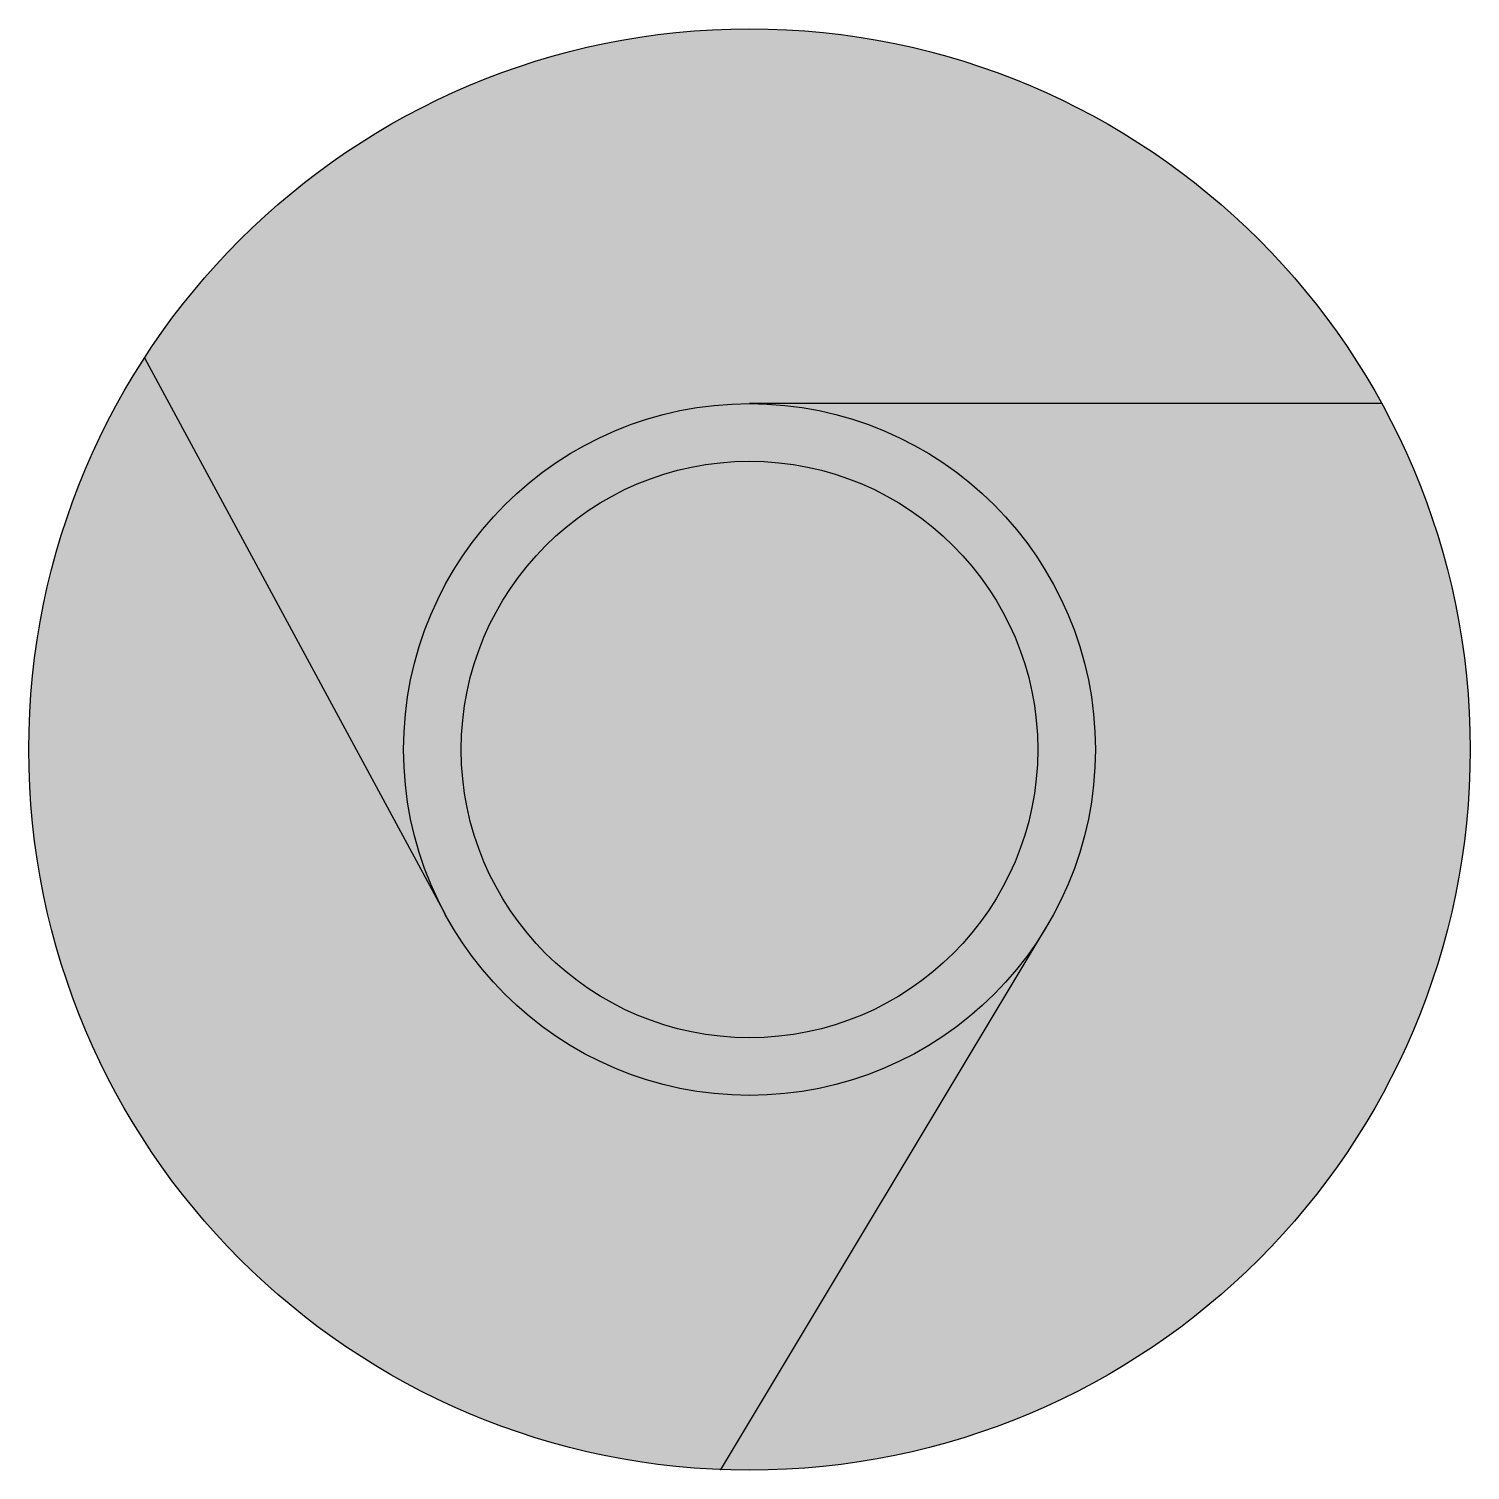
# Model space of a CAD drawing. Header units: inches. Extents: x 937.4 to 987.4, y 287.4 to 337.4.
import ezdxf

# ---------------------------------------------------------------- set-up
doc = ezdxf.new("R2010")
doc.units = ezdxf.units.IN
doc.header["$MEASUREMENT"] = 0

msp = doc.modelspace()

# ---------------------------------------------------------------- hatches: boundary and pattern name
at = {"true_color": 0xcd2027}
h = msp.add_hatch(color=242, dxfattribs=at)
h.dxf.hatch_style = 1
h.paths.add_polyline_path([(941.448, 325.976), (951.881, 306.685, -0.124583), (950.436, 312.393, -0.414214), (962.436, 324.393), (984.368, 324.393, 0.568113)])
at = {"true_color": 0x139b48}
h = msp.add_hatch(color=114, dxfattribs=at)
h.dxf.hatch_style = 1
h.paths.add_polyline_path([(941.448, 325.976, 0.144587), (937.436, 312.393, 0.402679), (961.448, 287.413), (972.728, 306.222, -0.581098), (951.881, 306.685)])
at = {"true_color": 0xffffff}
h = msp.add_hatch(color=7, dxfattribs=at)
h.dxf.hatch_style = 1
h.paths.add_polyline_path([(950.436, 312.393, 1), (974.436, 312.393, 1)])
h.paths.add_polyline_path([(972.436, 312.393, -1), (952.436, 312.393, -1)], flags=16)
at = {"true_color": 0xf8991e}
h = msp.add_hatch(color=30, dxfattribs=at)
h.dxf.hatch_style = 1
h.paths.add_polyline_path([(984.368, 324.393), (962.436, 324.393, -0.414214), (974.436, 312.393, -0.135876), (972.728, 306.222), (961.448, 287.413, 0.425843), (987.436, 312.393, 0.125821)])
at = {"true_color": 0x2776bb}
h = msp.add_hatch(color=152, dxfattribs=at)
h.dxf.hatch_style = 1
h.paths.add_polyline_path([(952.436, 312.393, 1), (972.436, 312.393, 1)])

# ---------------------------------------------------------------- linework, layer by layer
for p, q in [((941.448, 325.976), (951.881, 306.685)), ((984.368, 324.393), (962.436, 324.393)), ((961.436, 287.393), (972.728, 306.222))]:
    msp.add_line(p, q)
for radius in [25, 12, 10]:
    msp.add_circle((962.436, 312.393), radius)

doc.saveas('drawing.dxf')
